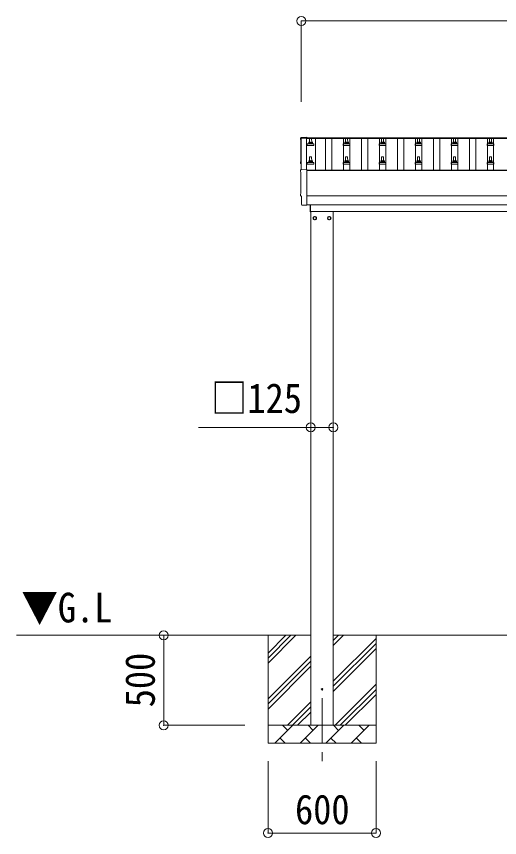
# Model space of a CAD drawing. Units: millimetres at full size, sheet at 1:50. Extents: x -14053 to 14053, y -9700 to 9700.
# Drawn here: x -8584 to -5899, y -5465 to -902 of the extents above; entities that cross this region are included whole.
import ezdxf
from ezdxf.enums import TextEntityAlignment as Align

# ---------------------------------------------------------------- set-up
doc = ezdxf.new("R2010")
doc.units = ezdxf.units.MM
doc.header["$LTSCALE"] = 50
doc.header["$PDMODE"] = 32
doc.header["$PDSIZE"] = 50
doc.linetypes.add('CHAIN1', pattern=[8, 5, -1, 1, -1])
for name, color, linetype, lineweight in [('0-1_Defpoints', 7, 'CHAIN1', 9), ('0-2_TEXT1', 4, 'Continuous', 9), ('0-3_SHAPE', 7, 'Continuous', 9), ('0-5_ELV2', 5, 'Continuous', 5), ('0-7_PARTS2', 7, 'Continuous', 9), ('0-8_TABLE1', 6, 'Continuous', 9)]:
    doc.layers.add(name, color=color, linetype=linetype, lineweight=lineweight)
doc.styles.add('ＭＳ ゴシック', font='')
doc.styles.get('ＭＳ ゴシック').set_extended_font_data('MS Gothic')

msp = doc.modelspace()

# ---------------------------------------------------------------- linework, layer by layer
at = {"layer": '0-1_Defpoints'}
msp.add_line((-6885.46, -4691.27), (-6885.46, -5040.27), dxfattribs=at)
at = {"layer": '0-2_TEXT1'}
for p, q in [((-6971.96, -1577.16), (-6971.96, -1752.65)), ((-6971.96, -1577.16), (-3925.96, -1577.16)), ((-6971.96, -1580.75), (-3925.96, -1580.75)), ((-7001.53, -1754.19), (-6969.96, -1752.54)), ((-6969.96, -1752.54), (-6969.96, -1951.4)), ((-6969.96, -1756.77), (-3927.96, -1756.77)), ((-6969.96, -1758.66), (-3927.96, -1758.66)), ((-3927.96, -1898.55), (-6969.96, -1898.55)), ((-6989.59, -1951.4), (-6996.51, -1951.04)), ((-6969.96, -1948.37), (-3927.96, -1948.37)), ((-6950.96, -1988.77), (-6950.96, -1948.47)), ((-6948.96, -1948.47), (-6948.96, -1988.77)), ((-6948.96, -1988.77), (-6950.96, -1988.77)), ((-6948.96, -1986.27), (-4052.96, -1986.27)), ((-6947.96, -4841.27), (-6947.96, -1986.27)), ((-6822.96, -1986.27), (-6822.96, -4841.27)), ((-6916.86, -2023.02), (-6916.96, -2023.02)), ((-6916.86, -2023.52), (-6916.96, -2023.52)), ((-6854.05, -2023.02), (-6853.95, -2023.02)), ((-6854.05, -2023.52), (-6853.95, -2023.52))]:
    msp.add_line(p, q, dxfattribs=at)
for points in [[(-7001.53, -1574.76), (-6969.96, -1573.11), (-6969.96, -1577.16)], [(-7000.96, -1754.16), (-7000.96, -1578.13), (-6971.96, -1578.13)], [(-6999.35, -1948.05), (-6999.35, -1901.02), (-6999.95, -1901.02)], [(-6988.85, -1951.12), (-6988.18, -1950.49), (-6969.96, -1951.4)]]:
    msp.add_lwpolyline(points, dxfattribs=at)
for points in [[(-6925.46, -2013.46), (-6933.96, -2018.37), (-6933.96, -2028.18), (-6925.46, -2033.09), (-6916.96, -2028.18), (-6916.96, -2018.37)], [(-6845.46, -2013.46), (-6836.96, -2018.37), (-6836.96, -2028.18), (-6845.46, -2033.09), (-6853.96, -2028.18), (-6853.96, -2018.37)]]:
    msp.add_lwpolyline(points, close=True, dxfattribs=at)
for centre, radius in [((-6925.46, -2023.27), 10), ((-6925.46, -2023.27), 8.5), ((-6845.46, -2023.27), 10), ((-6845.46, -2023.27), 8.5), ((-6885.46, -4641.27), 4.5)]:
    msp.add_circle(centre, radius, dxfattribs=at)
for centre, start, end in [((-6925.46, -2023.27), 171.25399, 188.74601), ((-6925.46, -2023.27), 111.25399, 128.74601), ((-6925.46, -2023.27), 231.25399, 248.74601), ((-6925.46, -2023.27), 51.25399, 68.74601), ((-6925.46, -2023.27), 291.25399, 308.74601), ((-6925.46, -2023.27), 1.66581, 8.74601), ((-6925.46, -2023.27), 351.25399, 358.33419), ((-6845.46, -2023.27), 171.25399, 178.33419), ((-6845.46, -2023.27), 181.66581, 188.74601), ((-6845.46, -2023.27), 111.25399, 128.74601), ((-6845.46, -2023.27), 231.25399, 248.74601), ((-6845.46, -2023.27), 51.25399, 68.74601), ((-6845.46, -2023.27), 291.25399, 308.74601), ((-6845.46, -2023.27), 351.25399, 8.74601)]:
    msp.add_arc(centre, 8.6, start, end, dxfattribs=at)
for centre, major_axis, ratio, start_param, end_param in [((-7001.37, -1577.76), (-3, 0), 0.99863, 4.7647489, 6.2979817), ((-11767.23, -1648.18), (4763.38, 0), 0.99863, 6.2686928, 6.2979817), ((-6999.95, -1717.18), (-4.41, 0), 0.99863, 6.2686928, 7.6252171), ((-7001.37, -1757.19), (-3, 0), 0.99863, 4.7647489, 6.2979817), ((-11767.23, -1827.62), (4763.38, 0), 0.99863, 6.2686928, 6.2979817), ((-6999.95, -1896.62), (-4.41, 0), 0.99863, 6.2686928, 7.8539816), ((-6996.34, -1948.04), (-2.18, -2.07), 0.9974, 5.5252311, 7.0411395), ((-6989.54, -1950.4), (-0.727, -0.69), 0.9974, 0.7579542, 1.5707963)]:
    msp.add_ellipse(centre, major_axis=major_axis, ratio=ratio, start_param=start_param, end_param=end_param, dxfattribs=at)
at = {"layer": '0-3_SHAPE'}
for p, q in [((-6947.96, -4341.27), (-8584.16, -4341.27)), ((-7185.46, -4341.27), (-7185.46, -4941.27)), ((-7185.46, -4439.76), (-7086.98, -4341.27)), ((-7185.46, -4496.33), (-7030.41, -4341.27)), ((-7185.46, -4468.04), (-7058.69, -4341.27)), ((-4074.96, -4341.27), (-6822.96, -4341.27)), ((-6822.96, -4398.38), (-6765.85, -4341.27)), ((-6822.96, -4370.1), (-6794.13, -4341.27)), ((-6822.96, -4596.37), (-6585.46, -4358.87)), ((-6585.46, -4341.27), (-6585.46, -4941.27)), ((-6822.96, -4624.66), (-6585.46, -4387.16)), ((-6822.96, -4652.94), (-6585.46, -4415.44)), ((-7185.46, -4694.31), (-6947.96, -4456.81)), ((-7185.46, -4722.6), (-6947.96, -4485.1)), ((-7185.46, -4750.88), (-6947.96, -4513.38)), ((-6813.3, -4841.27), (-6585.46, -4613.43)), ((-6785.02, -4841.27), (-6585.46, -4641.72)), ((-6756.73, -4841.27), (-6585.46, -4670)), ((-7077.86, -4841.27), (-6947.96, -4711.37)), ((-7049.58, -4841.27), (-6947.96, -4739.66)), ((-7021.29, -4841.27), (-6947.96, -4767.94)), ((-7185.46, -4841.27), (-6585.46, -4841.27)), ((-7147.59, -4941.27), (-7047.59, -4841.27)), ((-7076.14, -4869.83), (-7104.7, -4841.27)), ((-7006.17, -4941.27), (-6906.17, -4841.27)), ((-6934.72, -4869.83), (-6963.28, -4841.27)), ((-6864.75, -4941.27), (-6764.75, -4841.27)), ((-6793.3, -4869.83), (-6821.85, -4841.27)), ((-6723.33, -4941.27), (-6623.33, -4841.27)), ((-6651.88, -4869.83), (-6680.43, -4841.27)), ((-7119.04, -4912.72), (-7090.48, -4941.27)), ((-6977.62, -4912.72), (-6949.06, -4941.27)), ((-6836.19, -4912.72), (-6807.64, -4941.27)), ((-6694.77, -4912.72), (-6666.22, -4941.27)), ((-6585.46, -4941.27), (-7185.46, -4941.27))]:
    msp.add_line(p, q, dxfattribs=at)
at = {"layer": '0-5_ELV2'}
for p, q in [((-6954.96, -1603.68), (-6954.23, -1580.16)), ((-6953.23, -1579.18), (-6944.68, -1579.18)), ((-6943.68, -1580.16), (-6942.96, -1603.68)), ((-6754.96, -1603.68), (-6754.23, -1580.16)), ((-6753.23, -1579.18), (-6744.68, -1579.18)), ((-6743.68, -1580.16), (-6742.96, -1603.68)), ((-6554.96, -1603.68), (-6554.23, -1580.16)), ((-6553.23, -1579.18), (-6544.68, -1579.18)), ((-6543.68, -1580.16), (-6542.96, -1603.68)), ((-6354.96, -1603.68), (-6354.23, -1580.16)), ((-6353.23, -1579.18), (-6344.68, -1579.18)), ((-6343.68, -1580.16), (-6342.96, -1603.68)), ((-6154.96, -1603.68), (-6154.23, -1580.16)), ((-6153.23, -1579.18), (-6144.68, -1579.18)), ((-6143.68, -1580.16), (-6142.96, -1603.68)), ((-5954.96, -1603.68), (-5954.23, -1580.16)), ((-5953.23, -1579.18), (-5944.68, -1579.18)), ((-5943.68, -1580.16), (-5942.96, -1603.68)), ((-6967.21, -1619.18), (-6967.21, -1611.47)), ((-6930.71, -1619.18), (-6967.21, -1619.18)), ((-6966.83, -1610.68), (-6931.09, -1610.68)), ((-6966.44, -1610.49), (-6959.72, -1608.87)), ((-6959.34, -1608.68), (-6938.58, -1608.68)), ((-6958.96, -1607.89), (-6958.96, -1603.68)), ((-6957.96, -1603.68), (-6939.96, -1603.68)), ((-6938.96, -1607.89), (-6938.96, -1603.68)), ((-6931.47, -1610.49), (-6938.19, -1608.87)), ((-6930.71, -1619.18), (-6930.71, -1611.47)), ((-6767.21, -1619.18), (-6767.21, -1611.47)), ((-6730.71, -1619.18), (-6767.21, -1619.18)), ((-6766.83, -1610.68), (-6731.09, -1610.68)), ((-6766.44, -1610.49), (-6759.72, -1608.87)), ((-6759.34, -1608.68), (-6738.58, -1608.68)), ((-6758.96, -1607.89), (-6758.96, -1603.68)), ((-6757.96, -1603.68), (-6739.96, -1603.68)), ((-6738.96, -1607.89), (-6738.96, -1603.68)), ((-6731.47, -1610.49), (-6738.19, -1608.87)), ((-6730.71, -1619.18), (-6730.71, -1611.47)), ((-6567.21, -1619.18), (-6567.21, -1611.47)), ((-6530.71, -1619.18), (-6567.21, -1619.18)), ((-6566.83, -1610.68), (-6531.09, -1610.68)), ((-6566.44, -1610.49), (-6559.72, -1608.87)), ((-6559.34, -1608.68), (-6538.58, -1608.68)), ((-6558.96, -1607.89), (-6558.96, -1603.68)), ((-6557.96, -1603.68), (-6539.96, -1603.68)), ((-6538.96, -1607.89), (-6538.96, -1603.68)), ((-6531.47, -1610.49), (-6538.19, -1608.87)), ((-6530.71, -1619.18), (-6530.71, -1611.47)), ((-6367.21, -1619.18), (-6367.21, -1611.47)), ((-6330.71, -1619.18), (-6367.21, -1619.18)), ((-6366.83, -1610.68), (-6331.09, -1610.68)), ((-6366.44, -1610.49), (-6359.72, -1608.87)), ((-6359.34, -1608.68), (-6338.58, -1608.68)), ((-6358.96, -1607.89), (-6358.96, -1603.68)), ((-6357.96, -1603.68), (-6339.96, -1603.68)), ((-6338.96, -1607.89), (-6338.96, -1603.68)), ((-6331.47, -1610.49), (-6338.19, -1608.87)), ((-6330.71, -1619.18), (-6330.71, -1611.47)), ((-6167.21, -1619.18), (-6167.21, -1611.47)), ((-6130.71, -1619.18), (-6167.21, -1619.18)), ((-6166.83, -1610.68), (-6131.09, -1610.68)), ((-6166.44, -1610.49), (-6159.72, -1608.87)), ((-6159.34, -1608.68), (-6138.58, -1608.68)), ((-6158.96, -1607.89), (-6158.96, -1603.68)), ((-6157.96, -1603.68), (-6139.96, -1603.68)), ((-6138.96, -1607.89), (-6138.96, -1603.68)), ((-6131.47, -1610.49), (-6138.19, -1608.87)), ((-6130.71, -1619.18), (-6130.71, -1611.47)), ((-5967.21, -1619.18), (-5967.21, -1611.47)), ((-5930.71, -1619.18), (-5967.21, -1619.18)), ((-5966.83, -1610.68), (-5931.09, -1610.68)), ((-5966.44, -1610.49), (-5959.72, -1608.87)), ((-5959.34, -1608.68), (-5938.58, -1608.68)), ((-5958.96, -1607.89), (-5958.96, -1603.68)), ((-5957.96, -1603.68), (-5939.96, -1603.68)), ((-5938.96, -1607.89), (-5938.96, -1603.68)), ((-5931.47, -1610.49), (-5938.19, -1608.87)), ((-5930.71, -1619.18), (-5930.71, -1611.47)), ((-6954.96, -1707.01), (-6954.23, -1683.49)), ((-6953.23, -1682.51), (-6944.68, -1682.51)), ((-6943.68, -1683.49), (-6942.96, -1707.01)), ((-6754.96, -1707.01), (-6754.23, -1683.49)), ((-6753.23, -1682.51), (-6744.68, -1682.51)), ((-6743.68, -1683.49), (-6742.96, -1707.01)), ((-6554.96, -1707.01), (-6554.23, -1683.49)), ((-6553.23, -1682.51), (-6544.68, -1682.51)), ((-6543.68, -1683.49), (-6542.96, -1707.01)), ((-6354.96, -1707.01), (-6354.23, -1683.49)), ((-6353.23, -1682.51), (-6344.68, -1682.51)), ((-6343.68, -1683.49), (-6342.96, -1707.01)), ((-6154.96, -1707.01), (-6154.23, -1683.49)), ((-6153.23, -1682.51), (-6144.68, -1682.51)), ((-6143.68, -1683.49), (-6142.96, -1707.01)), ((-5954.96, -1707.01), (-5954.23, -1683.49)), ((-5953.23, -1682.51), (-5944.68, -1682.51)), ((-5943.68, -1683.49), (-5942.96, -1707.01)), ((-6967.21, -1722.51), (-6967.21, -1714.8)), ((-6930.71, -1722.51), (-6967.21, -1722.51)), ((-6966.83, -1714.01), (-6931.09, -1714.01)), ((-6966.44, -1713.83), (-6959.72, -1712.2)), ((-6959.34, -1712.01), (-6938.58, -1712.01)), ((-6958.96, -1711.23), (-6958.96, -1707.01)), ((-6957.96, -1707.01), (-6939.96, -1707.01)), ((-6938.96, -1711.23), (-6938.96, -1707.01)), ((-6931.47, -1713.83), (-6938.19, -1712.2)), ((-6930.71, -1722.51), (-6930.71, -1714.8)), ((-6767.21, -1722.51), (-6767.21, -1714.8)), ((-6730.71, -1722.51), (-6767.21, -1722.51)), ((-6766.83, -1714.01), (-6731.09, -1714.01)), ((-6766.44, -1713.83), (-6759.72, -1712.2)), ((-6759.34, -1712.01), (-6738.58, -1712.01)), ((-6758.96, -1711.23), (-6758.96, -1707.01)), ((-6757.96, -1707.01), (-6739.96, -1707.01)), ((-6738.96, -1711.23), (-6738.96, -1707.01)), ((-6731.47, -1713.83), (-6738.19, -1712.2)), ((-6730.71, -1722.51), (-6730.71, -1714.8)), ((-6567.21, -1722.51), (-6567.21, -1714.8)), ((-6530.71, -1722.51), (-6567.21, -1722.51)), ((-6566.83, -1714.01), (-6531.09, -1714.01)), ((-6566.44, -1713.83), (-6559.72, -1712.2)), ((-6559.34, -1712.01), (-6538.58, -1712.01)), ((-6558.96, -1711.23), (-6558.96, -1707.01)), ((-6557.96, -1707.01), (-6539.96, -1707.01)), ((-6538.96, -1711.23), (-6538.96, -1707.01)), ((-6531.47, -1713.83), (-6538.19, -1712.2)), ((-6530.71, -1722.51), (-6530.71, -1714.8)), ((-6367.21, -1722.51), (-6367.21, -1714.8)), ((-6330.71, -1722.51), (-6367.21, -1722.51)), ((-6366.83, -1714.01), (-6331.09, -1714.01)), ((-6366.44, -1713.83), (-6359.72, -1712.2)), ((-6359.34, -1712.01), (-6338.58, -1712.01)), ((-6358.96, -1711.23), (-6358.96, -1707.01)), ((-6357.96, -1707.01), (-6339.96, -1707.01)), ((-6338.96, -1711.23), (-6338.96, -1707.01)), ((-6331.47, -1713.83), (-6338.19, -1712.2)), ((-6330.71, -1722.51), (-6330.71, -1714.8)), ((-6167.21, -1722.51), (-6167.21, -1714.8)), ((-6130.71, -1722.51), (-6167.21, -1722.51)), ((-6166.83, -1714.01), (-6131.09, -1714.01)), ((-6166.44, -1713.83), (-6159.72, -1712.2)), ((-6159.34, -1712.01), (-6138.58, -1712.01)), ((-6158.96, -1711.23), (-6158.96, -1707.01)), ((-6157.96, -1707.01), (-6139.96, -1707.01)), ((-6138.96, -1711.23), (-6138.96, -1707.01)), ((-6131.47, -1713.83), (-6138.19, -1712.2)), ((-6130.71, -1722.51), (-6130.71, -1714.8)), ((-5967.21, -1722.51), (-5967.21, -1714.8)), ((-5930.71, -1722.51), (-5967.21, -1722.51)), ((-5966.83, -1714.01), (-5931.09, -1714.01)), ((-5966.44, -1713.83), (-5959.72, -1712.2)), ((-5959.34, -1712.01), (-5938.58, -1712.01)), ((-5958.96, -1711.23), (-5958.96, -1707.01)), ((-5957.96, -1707.01), (-5939.96, -1707.01)), ((-5938.96, -1711.23), (-5938.96, -1707.01)), ((-5931.47, -1713.83), (-5938.19, -1712.2)), ((-5930.71, -1722.51), (-5930.71, -1714.8))]:
    msp.add_line(p, q, dxfattribs=at)
at = {"layer": '0-5_ELV2', "color": 4, "lineweight": 9}
for p, q in [((-6922.46, -1580.75), (-6922.46, -1756.77)), ((-6866.46, -1756.77), (-6866.46, -1580.75)), ((-6831.46, -1756.77), (-6831.46, -1580.75)), ((-6766.46, -1756.77), (-6766.46, -1580.75)), ((-6731.46, -1756.77), (-6731.46, -1580.75)), ((-6666.46, -1756.77), (-6666.46, -1580.75)), ((-6631.46, -1756.77), (-6631.46, -1580.75)), ((-6566.46, -1756.77), (-6566.46, -1580.75)), ((-6531.46, -1756.77), (-6531.46, -1580.75)), ((-6466.46, -1756.77), (-6466.46, -1580.75)), ((-6431.46, -1756.77), (-6431.46, -1580.75)), ((-6366.46, -1756.77), (-6366.46, -1580.75)), ((-6331.46, -1756.77), (-6331.46, -1580.75)), ((-6266.46, -1756.77), (-6266.46, -1580.75)), ((-6231.46, -1756.77), (-6231.46, -1580.75)), ((-6166.46, -1756.77), (-6166.46, -1580.75)), ((-6131.46, -1756.77), (-6131.46, -1580.75)), ((-6066.46, -1756.77), (-6066.46, -1580.75)), ((-6031.46, -1756.77), (-6031.46, -1580.75)), ((-5966.46, -1756.77), (-5966.46, -1580.75)), ((-5931.46, -1756.77), (-5931.46, -1580.75))]:
    msp.add_line(p, q, dxfattribs=at)
at = {"layer": '0-5_ELV2'}
for centre, radius, start, end in [((-6953.23, -1580.18), 1, 90, 178.60509), ((-6944.68, -1580.18), 1, 1.39491, 90), ((-6753.23, -1580.18), 1, 90, 178.60509), ((-6744.68, -1580.18), 1, 1.39491, 90), ((-6553.23, -1580.18), 1, 90, 178.60509), ((-6544.68, -1580.18), 1, 1.39491, 90), ((-6353.23, -1580.18), 1, 90, 178.60509), ((-6344.68, -1580.18), 1, 1.39491, 90), ((-6153.23, -1580.18), 1, 90, 178.60509), ((-6144.68, -1580.18), 1, 1.39491, 90), ((-5953.23, -1580.18), 1, 90, 178.60509), ((-5944.68, -1580.18), 1, 1.39491, 90), ((-6966.21, -1611.47), 1, 103.62699, 180), ((-6959.96, -1607.89), 1, 283.62699, 0), ((-6954.87, -1604.31), 4.13, 90, 171.17633), ((-6957.96, -1604.68), 1, 90, 180), ((-6945.62, -1603.68), 4.83, 133.60282, 180), ((-6952.29, -1603.68), 4.83, 0, 46.39718), ((-6943.04, -1604.31), 4.13, 8.82367, 90), ((-6939.96, -1604.68), 1, 0, 90), ((-6937.96, -1607.89), 1, 180, 256.37301), ((-6931.71, -1611.47), 1, 0, 76.37301), ((-6766.21, -1611.47), 1, 103.62699, 180), ((-6759.96, -1607.89), 1, 283.62699, 0), ((-6754.87, -1604.31), 4.13, 90, 171.17633), ((-6757.96, -1604.68), 1, 90, 180), ((-6745.62, -1603.68), 4.83, 133.60282, 180), ((-6752.29, -1603.68), 4.83, 0, 46.39718), ((-6743.04, -1604.31), 4.13, 8.82367, 90), ((-6739.96, -1604.68), 1, 0, 90), ((-6737.96, -1607.89), 1, 180, 256.37301), ((-6731.71, -1611.47), 1, 0, 76.37301), ((-6566.21, -1611.47), 1, 103.62699, 180), ((-6559.96, -1607.89), 1, 283.62699, 0), ((-6554.87, -1604.31), 4.13, 90, 171.17633), ((-6557.96, -1604.68), 1, 90, 180), ((-6545.62, -1603.68), 4.83, 133.60282, 180), ((-6552.29, -1603.68), 4.83, 0, 46.39718), ((-6543.04, -1604.31), 4.13, 8.82367, 90), ((-6539.96, -1604.68), 1, 0, 90), ((-6537.96, -1607.89), 1, 180, 256.37301), ((-6531.71, -1611.47), 1, 0, 76.37301), ((-6366.21, -1611.47), 1, 103.62699, 180), ((-6359.96, -1607.89), 1, 283.62699, 0), ((-6354.87, -1604.31), 4.13, 90, 171.17633), ((-6357.96, -1604.68), 1, 90, 180), ((-6345.62, -1603.68), 4.83, 133.60282, 180), ((-6352.29, -1603.68), 4.83, 0, 46.39718), ((-6343.04, -1604.31), 4.13, 8.82367, 90), ((-6339.96, -1604.68), 1, 0, 90), ((-6337.96, -1607.89), 1, 180, 256.37301), ((-6331.71, -1611.47), 1, 0, 76.37301), ((-6166.21, -1611.47), 1, 103.62699, 180), ((-6159.96, -1607.89), 1, 283.62699, 0), ((-6154.87, -1604.31), 4.13, 90, 171.17633), ((-6157.96, -1604.68), 1, 90, 180), ((-6145.62, -1603.68), 4.83, 133.60282, 180), ((-6152.29, -1603.68), 4.83, 0, 46.39718), ((-6143.04, -1604.31), 4.13, 8.82367, 90), ((-6139.96, -1604.68), 1, 0, 90), ((-6137.96, -1607.89), 1, 180, 256.37301), ((-6131.71, -1611.47), 1, 0, 76.37301), ((-5966.21, -1611.47), 1, 103.62699, 180), ((-5959.96, -1607.89), 1, 283.62699, 0), ((-5954.87, -1604.31), 4.13, 90, 171.17633), ((-5957.96, -1604.68), 1, 90, 180), ((-5945.62, -1603.68), 4.83, 133.60282, 180), ((-5952.29, -1603.68), 4.83, 0, 46.39718), ((-5943.04, -1604.31), 4.13, 8.82367, 90), ((-5939.96, -1604.68), 1, 0, 90), ((-5937.96, -1607.89), 1, 180, 256.37301), ((-5931.71, -1611.47), 1, 0, 76.37301), ((-6953.23, -1683.51), 1, 90, 178.60509), ((-6944.68, -1683.51), 1, 1.39491, 90), ((-6753.23, -1683.51), 1, 90, 178.60509), ((-6744.68, -1683.51), 1, 1.39491, 90), ((-6553.23, -1683.51), 1, 90, 178.60509), ((-6544.68, -1683.51), 1, 1.39491, 90), ((-6353.23, -1683.51), 1, 90, 178.60509), ((-6344.68, -1683.51), 1, 1.39491, 90), ((-6153.23, -1683.51), 1, 90, 178.60509), ((-6144.68, -1683.51), 1, 1.39491, 90), ((-5953.23, -1683.51), 1, 90, 178.60509), ((-5944.68, -1683.51), 1, 1.39491, 90), ((-6966.21, -1714.8), 1, 103.62699, 180), ((-6959.96, -1711.23), 1, 283.62699, 0), ((-6954.87, -1707.65), 4.13, 90, 171.17633), ((-6957.96, -1708.01), 1, 90, 180), ((-6945.62, -1707.01), 4.83, 133.60282, 180), ((-6952.29, -1707.01), 4.83, 0, 46.39718), ((-6943.04, -1707.65), 4.13, 8.82367, 90), ((-6939.96, -1708.01), 1, 0, 90), ((-6937.96, -1711.23), 1, 180, 256.37301), ((-6931.71, -1714.8), 1, 0, 76.37301), ((-6766.21, -1714.8), 1, 103.62699, 180), ((-6759.96, -1711.23), 1, 283.62699, 0), ((-6754.87, -1707.65), 4.13, 90, 171.17633), ((-6757.96, -1708.01), 1, 90, 180), ((-6745.62, -1707.01), 4.83, 133.60282, 180), ((-6752.29, -1707.01), 4.83, 0, 46.39718), ((-6743.04, -1707.65), 4.13, 8.82367, 90), ((-6739.96, -1708.01), 1, 0, 90), ((-6737.96, -1711.23), 1, 180, 256.37301), ((-6731.71, -1714.8), 1, 0, 76.37301), ((-6566.21, -1714.8), 1, 103.62699, 180), ((-6559.96, -1711.23), 1, 283.62699, 0), ((-6554.87, -1707.65), 4.13, 90, 171.17633), ((-6557.96, -1708.01), 1, 90, 180), ((-6545.62, -1707.01), 4.83, 133.60282, 180), ((-6552.29, -1707.01), 4.83, 0, 46.39718), ((-6543.04, -1707.65), 4.13, 8.82367, 90), ((-6539.96, -1708.01), 1, 0, 90), ((-6537.96, -1711.23), 1, 180, 256.37301), ((-6531.71, -1714.8), 1, 0, 76.37301), ((-6366.21, -1714.8), 1, 103.62699, 180), ((-6359.96, -1711.23), 1, 283.62699, 0), ((-6354.87, -1707.65), 4.13, 90, 171.17633), ((-6357.96, -1708.01), 1, 90, 180), ((-6345.62, -1707.01), 4.83, 133.60282, 180), ((-6352.29, -1707.01), 4.83, 0, 46.39718), ((-6343.04, -1707.65), 4.13, 8.82367, 90), ((-6339.96, -1708.01), 1, 0, 90), ((-6337.96, -1711.23), 1, 180, 256.37301), ((-6331.71, -1714.8), 1, 0, 76.37301), ((-6166.21, -1714.8), 1, 103.62699, 180), ((-6159.96, -1711.23), 1, 283.62699, 0), ((-6154.87, -1707.65), 4.13, 90, 171.17633), ((-6157.96, -1708.01), 1, 90, 180), ((-6145.62, -1707.01), 4.83, 133.60282, 180), ((-6152.29, -1707.01), 4.83, 0, 46.39718), ((-6143.04, -1707.65), 4.13, 8.82367, 90), ((-6139.96, -1708.01), 1, 0, 90), ((-6137.96, -1711.23), 1, 180, 256.37301), ((-6131.71, -1714.8), 1, 0, 76.37301), ((-5966.21, -1714.8), 1, 103.62699, 180), ((-5959.96, -1711.23), 1, 283.62699, 0), ((-5954.87, -1707.65), 4.13, 90, 171.17633), ((-5957.96, -1708.01), 1, 90, 180), ((-5945.62, -1707.01), 4.83, 133.60282, 180), ((-5952.29, -1707.01), 4.83, 0, 46.39718), ((-5943.04, -1707.65), 4.13, 8.82367, 90), ((-5939.96, -1708.01), 1, 0, 90), ((-5937.96, -1711.23), 1, 180, 256.37301), ((-5931.71, -1714.8), 1, 0, 76.37301)]:
    msp.add_arc(centre, radius, start, end, dxfattribs=at)
at = {"layer": '0-8_TABLE1'}
for p, q in [((-7000.96, -927.16), (-7000.96, -1377.16)), ((-3896.96, -927.16), (-7000.96, -927.16)), ((-7765.46, -4341.27), (-7315.46, -4341.27)), ((-7765.46, -4841.27), (-7765.46, -4341.27)), ((-7765.46, -4841.27), (-7315.46, -4841.27)), ((-7185.46, -5440.27), (-7185.46, -5040.27)), ((-6585.46, -5440.27), (-6585.46, -5040.27)), ((-7185.46, -5440.27), (-6585.46, -5440.27))]:
    msp.add_line(p, q, dxfattribs=at)
msp.add_lwpolyline([(-6822.96, -3185.6), (-6947.96, -3185.6), (-7572.53, -3185.6)], dxfattribs=at)
for p in [(-7000.96, -927.16), (-6947.96, -3185.6), (-6822.96, -3185.6), (-7765.46, -4341.27), (-7765.46, -4841.27), (-7185.46, -5440.27), (-6585.46, -5440.27)]:
    msp.add_point(p, dxfattribs=at)

# ---------------------------------------------------------------- texts
at = {"layer": '0-7_PARTS2', "style": 'ＭＳ ゴシック', "width": 0.9}
msp.add_text('▼G.L', height=165, dxfattribs=at).set_placement((-8556.44, -4319.06), align=Align.BOTTOM_LEFT)
at = {"layer": '0-8_TABLE1', "color": 7, "style": 'ＭＳ ゴシック', "width": 0.9}
for s, p in [('□125', (-7502.78, -3155.24)), ('600', (-7035.46, -5440.27))]:
    msp.add_text(s, height=165, dxfattribs=at).set_placement(p, align=Align.BOTTOM_LEFT)
msp.add_text('500', height=165, rotation=90, dxfattribs=at).set_placement((-7765.46, -4741.27), align=Align.BOTTOM_LEFT)

doc.saveas('drawing.dxf')
